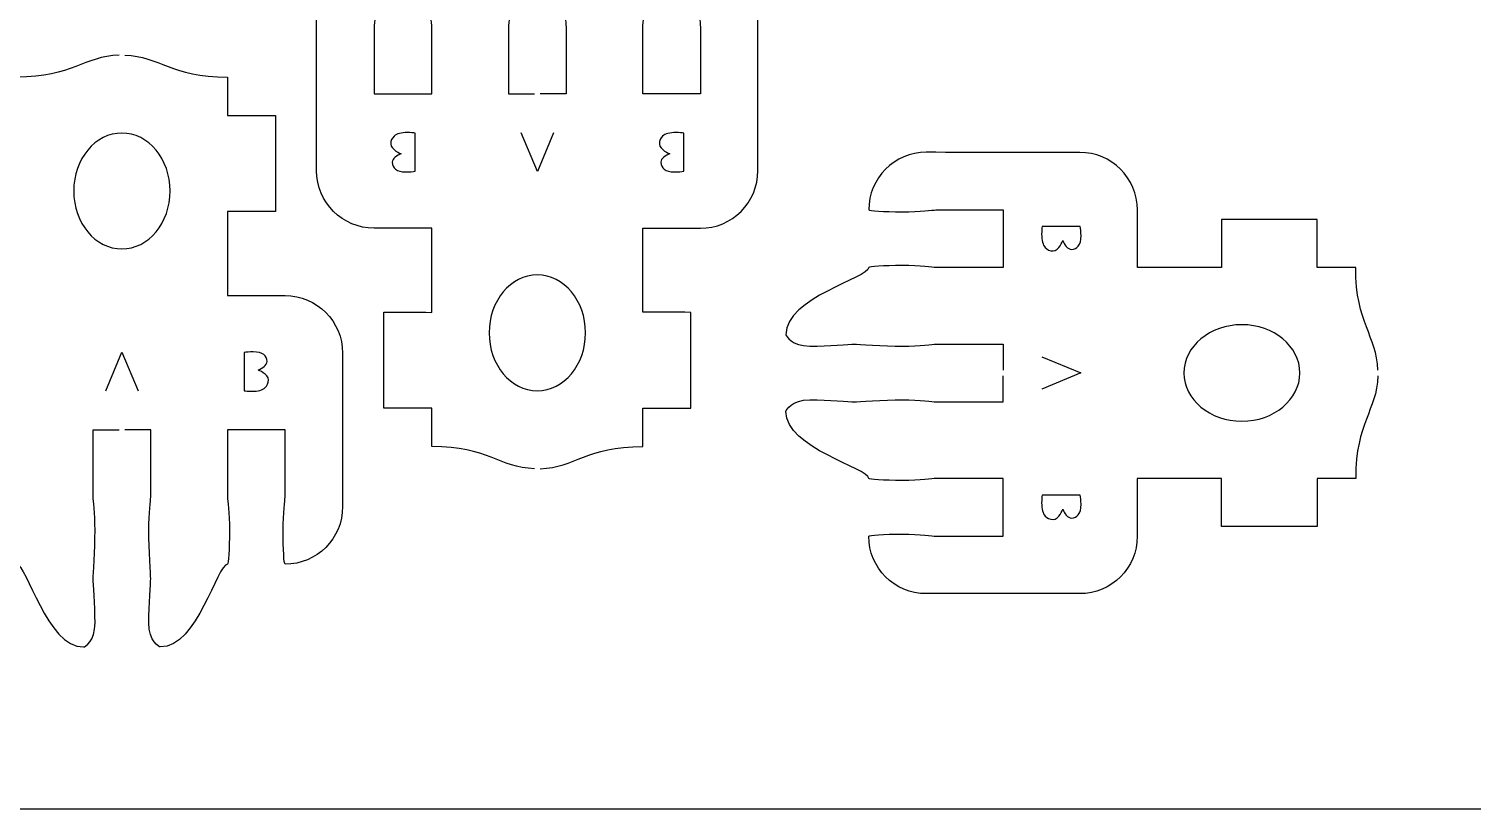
# Model space of a CAD drawing. Extents: x 0 to 300, y 0 to 300.
# Drawn here: x 75.8 to 151, y 0.1 to 40.8 of the extents above; entities that cross this region are included whole.
import ezdxf

# ---------------------------------------------------------------- set-up
doc = ezdxf.new("R2010")
doc.units = 0
doc.header["$MEASUREMENT"] = 0
doc.layers.add('DEFAULT', color=7, linetype='CONTINUOUS')

msp = doc.modelspace()

# ---------------------------------------------------------------- linework, layer by layer
at = {"layer": 'DEFAULT', "color": 250}
for points in [[(103.155, 35.347), (102.318, 33.326), (101.465, 35.347)], [(79.815, 21.898), (80.653, 23.919), (81.506, 21.898)], [(128.614, 23.679), (130.635, 22.841), (128.614, 21.988)]]:
    msp.add_lwpolyline(points, dxfattribs=at)
at = {"layer": 'DEFAULT', "color": 1}
msp.add_lwpolyline([(294.852, 0.101), (5.151, 0.101)], dxfattribs=at)
for points, knots in [([(102.158, 17.844), (100.31, 17.901), (99.77, 18.995), (96.81, 18.995), (96.81, 19.661), (96.81, 20.328), (96.81, 20.995), (95.977, 20.995), (95.145, 20.995), (94.312, 20.995), (94.312, 22.662), (94.312, 24.33), (94.312, 25.997), (95.145, 25.996), (95.977, 25.995), (96.81, 25.994), (96.81, 27.455), (96.81, 28.917), (96.81, 30.379), (95.809, 30.379), (94.809, 30.379), (93.808, 30.379), (92.15, 30.379), (90.809, 31.719), (90.809, 33.377), (90.809, 36.044), (90.809, 38.711), (90.809, 41.378), (90.809, 43.036), (92.15, 44.377), (93.808, 44.377), (93.864, 44.377), (93.91, 43.594), (93.91, 42.627), (93.91, 41.661), (93.808, 41.054), (93.808, 40.877), (93.808, 39.711), (93.808, 38.544), (93.808, 37.378), (94.809, 37.378), (95.809, 37.378), (96.81, 37.378), (96.81, 38.544), (96.81, 39.711), (96.81, 40.877), (96.81, 41.054), (96.708, 41.661), (96.708, 42.627), (96.708, 43.594), (96.754, 44.377), (96.81, 44.377), (97.35, 44.377), (98.373, 48.691), (100.31, 48.691), (100.366, 48.691), (100.909, 48.406), (100.909, 47.439), (100.909, 46.472), (100.81, 45.379), (100.81, 45.128), (100.81, 44.984), (100.909, 43.594), (100.909, 42.627), (100.909, 41.661), (100.81, 41.05), (100.81, 40.877), (100.81, 39.711), (100.81, 38.544), (100.81, 37.378), (101.26, 37.378), (101.709, 37.378), (102.158, 37.378)], [0, 0, 0, 0, 1, 1, 1, 6.67, 6.67, 6.67, 13.75, 13.75, 13.75, 27.93, 27.93, 27.93, 35.010007, 35.010007, 35.010007, 47.440007, 47.440007, 47.440007, 55.950007, 55.950007, 55.950007, 56.950007, 56.950007, 56.950007, 79.630007, 79.630007, 79.630007, 80.630007, 80.630007, 80.630007, 81.630007, 81.630007, 81.630007, 82.630007, 82.630007, 82.630007, 92.550007, 92.550007, 92.550007, 101.060007, 101.060007, 101.060007, 110.980007, 110.980007, 110.980007, 111.980007, 111.980007, 111.980007, 112.980007, 112.980007, 112.980007, 113.980007, 113.980007, 113.980007, 114.980007, 114.980007, 114.980007, 115.980007, 115.980007, 115.980007, 116.980007, 116.980007, 116.980007, 117.980007, 117.980007, 117.980007, 127.900007, 127.900007, 127.900007, 131.720007, 131.720007, 131.720007, 131.720007]), ([(102.458, 17.844), (104.31, 17.901), (104.846, 18.995), (107.81, 18.995), (107.81, 19.661), (107.81, 20.328), (107.81, 20.995), (108.643, 20.995), (109.477, 20.995), (110.311, 20.995), (110.311, 22.661), (110.311, 24.327), (110.311, 25.994), (109.476, 25.995), (108.641, 25.996), (107.806, 25.997), (107.807, 27.457), (107.808, 28.916), (107.81, 30.375), (108.809, 30.375), (109.809, 30.375), (110.808, 30.375), (112.466, 30.375), (113.807, 31.719), (113.807, 33.377), (113.808, 36.044), (113.809, 38.711), (113.81, 41.378), (113.81, 43.036), (112.466, 44.377), (110.808, 44.377), (110.755, 44.377), (110.709, 43.594), (110.709, 42.627), (110.709, 41.661), (110.808, 41.054), (110.808, 40.877), (110.808, 39.711), (110.808, 38.544), (110.808, 37.378), (109.809, 37.378), (108.809, 37.378), (107.81, 37.378), (107.81, 38.544), (107.81, 39.711), (107.81, 40.877), (107.81, 41.054), (107.908, 41.661), (107.908, 42.627), (107.908, 43.594), (107.866, 44.377), (107.81, 44.377), (107.266, 44.377), (106.243, 48.691), (104.306, 48.691), (104.25, 48.691), (103.71, 48.406), (103.71, 47.439), (103.71, 46.472), (103.809, 45.379), (103.809, 45.128), (103.809, 44.984), (103.71, 43.594), (103.71, 42.627), (103.71, 41.661), (103.809, 41.05), (103.809, 40.877), (103.809, 39.711), (103.809, 38.544), (103.809, 37.378), (103.359, 37.378), (102.908, 37.378), (102.458, 37.378)], [0, 0, 0, 0, 1, 1, 1, 6.67, 6.67, 6.67, 13.76, 13.76, 13.76, 27.93, 27.93, 27.93, 35.030007, 35.030007, 35.030007, 47.440011, 47.440011, 47.440011, 55.940011, 55.940011, 55.940011, 56.940011, 56.940011, 56.940011, 79.620013, 79.620013, 79.620013, 80.620013, 80.620013, 80.620013, 81.620013, 81.620013, 81.620013, 82.620013, 82.620013, 82.620013, 92.540013, 92.540013, 92.540013, 101.040013, 101.040013, 101.040013, 110.960013, 110.960013, 110.960013, 111.960013, 111.960013, 111.960013, 112.960013, 112.960013, 112.960013, 113.960013, 113.960013, 113.960013, 114.960013, 114.960013, 114.960013, 115.960013, 115.960013, 115.960013, 116.960013, 116.960013, 116.960013, 117.960013, 117.960013, 117.960013, 127.880013, 127.880013, 127.880013, 131.710013, 131.710013, 131.710013, 131.710013]), ([(80.512, 39.399), (78.66, 39.343), (78.124, 38.249), (75.161, 38.249), (75.161, 37.583), (75.161, 36.916), (75.161, 36.249), (74.327, 36.249), (73.493, 36.249), (72.66, 36.249), (72.66, 34.583), (72.66, 32.916), (72.66, 31.25), (73.495, 31.249), (74.329, 31.248), (75.164, 31.247), (75.163, 29.787), (75.162, 28.328), (75.161, 26.869), (74.161, 26.869), (73.162, 26.869), (72.162, 26.869), (70.504, 26.869), (69.164, 25.525), (69.164, 23.867), (69.162, 21.2), (69.161, 18.533), (69.16, 15.866), (69.16, 14.207), (70.504, 12.867), (72.162, 12.867), (72.215, 12.867), (72.261, 13.65), (72.261, 14.617), (72.261, 15.583), (72.162, 16.19), (72.162, 16.366), (72.162, 17.533), (72.162, 18.7), (72.162, 19.866), (73.162, 19.866), (74.161, 19.866), (75.161, 19.866), (75.161, 18.7), (75.161, 17.533), (75.161, 16.366), (75.161, 16.19), (75.062, 15.583), (75.062, 14.617), (75.062, 13.65), (75.104, 12.867), (75.161, 12.867), (75.704, 12.867), (76.727, 8.552), (78.664, 8.552), (78.72, 8.552), (79.26, 8.838), (79.26, 9.805), (79.26, 10.771), (79.161, 11.869), (79.161, 12.119), (79.161, 12.26), (79.26, 13.65), (79.26, 14.617), (79.26, 15.583), (79.161, 16.194), (79.161, 16.366), (79.161, 17.533), (79.161, 18.7), (79.161, 19.866), (79.612, 19.866), (80.062, 19.866), (80.512, 19.866)], [0, 0, 0, 0, 1, 1, 1, 6.67, 6.67, 6.67, 13.76, 13.76, 13.76, 27.93, 27.93, 27.93, 35.030007, 35.030007, 35.030007, 47.440011, 47.440011, 47.440011, 55.940011, 55.940011, 55.940011, 56.940011, 56.940011, 56.940011, 79.620013, 79.620013, 79.620013, 80.620013, 80.620013, 80.620013, 81.620013, 81.620013, 81.620013, 82.620013, 82.620013, 82.620013, 92.540013, 92.540013, 92.540013, 101.040013, 101.040013, 101.040013, 110.960013, 110.960013, 110.960013, 111.960013, 111.960013, 111.960013, 112.960013, 112.960013, 112.960013, 113.960013, 113.960013, 113.960013, 114.960013, 114.960013, 114.960013, 115.960013, 115.960013, 115.960013, 116.960013, 116.960013, 116.960013, 117.960013, 117.960013, 117.960013, 127.880013, 127.880013, 127.880013, 131.710013, 131.710013, 131.710013, 131.710013]), ([(80.812, 39.399), (82.661, 39.343), (83.201, 38.249), (86.16, 38.249), (86.16, 37.583), (86.16, 36.916), (86.16, 36.249), (86.993, 36.249), (87.826, 36.249), (88.658, 36.249), (88.658, 34.582), (88.658, 32.914), (88.658, 31.247), (87.826, 31.248), (86.993, 31.249), (86.16, 31.25), (86.16, 29.789), (86.16, 28.327), (86.16, 26.865), (87.161, 26.865), (88.162, 26.865), (89.163, 26.865), (90.821, 26.865), (92.161, 25.525), (92.161, 23.867), (92.161, 21.2), (92.161, 18.533), (92.161, 15.866), (92.161, 14.207), (90.821, 12.867), (89.163, 12.867), (89.106, 12.867), (89.06, 13.65), (89.06, 14.617), (89.06, 15.583), (89.163, 16.19), (89.163, 16.366), (89.163, 17.533), (89.163, 18.7), (89.163, 19.866), (88.162, 19.866), (87.161, 19.866), (86.16, 19.866), (86.16, 18.7), (86.16, 17.533), (86.16, 16.366), (86.16, 16.19), (86.263, 15.583), (86.263, 14.617), (86.263, 13.65), (86.217, 12.867), (86.16, 12.867), (85.621, 12.867), (84.598, 8.552), (82.661, 8.552), (82.604, 8.552), (82.061, 8.838), (82.061, 9.805), (82.061, 10.771), (82.16, 11.869), (82.16, 12.119), (82.16, 12.26), (82.061, 13.65), (82.061, 14.617), (82.061, 15.583), (82.16, 16.194), (82.16, 16.366), (82.16, 17.533), (82.16, 18.7), (82.16, 19.866), (81.711, 19.866), (81.261, 19.866), (80.812, 19.866)], [0, 0, 0, 0, 1, 1, 1, 6.67, 6.67, 6.67, 13.75, 13.75, 13.75, 27.93, 27.93, 27.93, 35.010007, 35.010007, 35.010007, 47.440007, 47.440007, 47.440007, 55.950007, 55.950007, 55.950007, 56.950007, 56.950007, 56.950007, 79.630007, 79.630007, 79.630007, 80.630007, 80.630007, 80.630007, 81.630007, 81.630007, 81.630007, 82.630007, 82.630007, 82.630007, 92.550007, 92.550007, 92.550007, 101.060007, 101.060007, 101.060007, 110.980007, 110.980007, 110.980007, 111.980007, 111.980007, 111.980007, 112.980007, 112.980007, 112.980007, 113.980007, 113.980007, 113.980007, 114.980007, 114.980007, 114.980007, 115.980007, 115.980007, 115.980007, 116.980007, 116.980007, 116.980007, 117.980007, 117.980007, 117.980007, 127.900007, 127.900007, 127.900007, 131.720007, 131.720007, 131.720007, 131.720007]), ([(80.661, 35.339), (82.047, 35.339), (83.173, 33.988), (83.173, 32.319), (83.173, 30.65), (82.047, 29.299), (80.661, 29.299), (79.271, 29.299), (78.146, 30.65), (78.146, 32.319), (78.146, 33.988), (79.271, 35.339), (80.661, 35.339)], [1, 1, 1, 1, 2, 2, 2, 3, 3, 3, 4, 4, 4, 5, 5, 5, 5]), ([(146.117, 22.981), (146.06, 24.833), (144.967, 25.37), (144.967, 28.333), (144.3, 28.333), (143.633, 28.333), (142.966, 28.333), (142.966, 29.167), (142.966, 30), (142.966, 30.834), (141.3, 30.834), (139.634, 30.834), (137.967, 30.834), (137.966, 29.999), (137.965, 29.164), (137.964, 28.329), (136.505, 28.331), (135.045, 28.332), (133.586, 28.333), (133.586, 29.332), (133.586, 30.332), (133.586, 31.331), (133.586, 32.99), (132.242, 34.33), (130.584, 34.33), (127.917, 34.331), (125.25, 34.332), (122.583, 34.334), (120.925, 34.334), (119.584, 32.99), (119.584, 31.331), (119.584, 31.279), (120.367, 31.233), (121.334, 31.233), (122.301, 31.233), (122.907, 31.331), (123.084, 31.331), (124.25, 31.331), (125.417, 31.331), (126.583, 31.331), (126.583, 30.332), (126.583, 29.332), (126.583, 28.333), (125.417, 28.333), (124.25, 28.333), (123.084, 28.333), (122.907, 28.333), (122.301, 28.432), (121.334, 28.432), (120.367, 28.432), (119.584, 28.389), (119.584, 28.333), (119.584, 27.79), (115.27, 26.767), (115.27, 24.83), (115.27, 24.773), (115.555, 24.234), (116.522, 24.234), (117.489, 24.234), (118.582, 24.332), (118.833, 24.332), (118.977, 24.332), (120.367, 24.234), (121.334, 24.234), (122.301, 24.234), (122.911, 24.332), (123.084, 24.332), (124.25, 24.332), (125.417, 24.332), (126.583, 24.332), (126.583, 23.882), (126.583, 23.432), (126.583, 22.981)], [0, 0, 0, 0, 1, 1, 1, 6.67, 6.67, 6.67, 13.76, 13.76, 13.76, 27.93, 27.93, 27.93, 35.030007, 35.030007, 35.030007, 47.440011, 47.440011, 47.440011, 55.940011, 55.940011, 55.940011, 56.940011, 56.940011, 56.940011, 79.620013, 79.620013, 79.620013, 80.620013, 80.620013, 80.620013, 81.620013, 81.620013, 81.620013, 82.620013, 82.620013, 82.620013, 92.540013, 92.540013, 92.540013, 101.040013, 101.040013, 101.040013, 110.960013, 110.960013, 110.960013, 111.960013, 111.960013, 111.960013, 112.960013, 112.960013, 112.960013, 113.960013, 113.960013, 113.960013, 114.960013, 114.960013, 114.960013, 115.960013, 115.960013, 115.960013, 116.960013, 116.960013, 116.960013, 117.960013, 117.960013, 117.960013, 127.880013, 127.880013, 127.880013, 131.710013, 131.710013, 131.710013, 131.710013]), ([(102.309, 21.906), (100.923, 21.906), (99.798, 23.257), (99.798, 24.926), (99.798, 26.594), (100.923, 27.946), (102.309, 27.946), (103.699, 27.946), (104.825, 26.594), (104.825, 24.926), (104.825, 23.257), (103.699, 21.906), (102.309, 21.906)], [1, 1, 1, 1, 2, 2, 2, 3, 3, 3, 4, 4, 4, 5, 5, 5, 5]), ([(142.055, 22.832), (142.055, 21.446), (140.704, 20.321), (139.035, 20.321), (137.367, 20.321), (136.016, 21.446), (136.016, 22.832), (136.016, 24.223), (137.367, 25.348), (139.035, 25.348), (140.704, 25.348), (142.055, 24.223), (142.055, 22.832)], [1, 1, 1, 1, 2, 2, 2, 3, 3, 3, 4, 4, 4, 5, 5, 5, 5]), ([(146.117, 22.681), (146.06, 20.833), (144.967, 20.293), (144.967, 17.333), (144.3, 17.333), (143.633, 17.333), (142.966, 17.333), (142.966, 16.501), (142.966, 15.668), (142.966, 14.836), (141.299, 14.836), (139.631, 14.836), (137.964, 14.836), (137.965, 15.668), (137.966, 16.501), (137.967, 17.333), (136.506, 17.333), (135.044, 17.333), (133.582, 17.333), (133.582, 16.333), (133.582, 15.332), (133.582, 14.331), (133.582, 12.673), (132.242, 11.333), (130.584, 11.333), (127.917, 11.333), (125.25, 11.333), (122.583, 11.333), (120.925, 11.333), (119.584, 12.673), (119.584, 14.331), (119.584, 14.388), (120.367, 14.433), (121.334, 14.433), (122.301, 14.433), (122.907, 14.331), (123.084, 14.331), (124.25, 14.331), (125.417, 14.331), (126.583, 14.331), (126.583, 15.332), (126.583, 16.333), (126.583, 17.333), (125.417, 17.333), (124.25, 17.333), (123.084, 17.333), (122.907, 17.333), (122.301, 17.231), (121.334, 17.231), (120.367, 17.231), (119.584, 17.277), (119.584, 17.333), (119.584, 17.873), (115.27, 18.896), (115.27, 20.833), (115.27, 20.889), (115.555, 21.433), (116.522, 21.433), (117.489, 21.433), (118.582, 21.334), (118.833, 21.334), (118.977, 21.334), (120.367, 21.433), (121.334, 21.433), (122.301, 21.433), (122.911, 21.334), (123.084, 21.334), (124.25, 21.334), (125.417, 21.334), (126.583, 21.334), (126.583, 21.783), (126.583, 22.232), (126.583, 22.681)], [0, 0, 0, 0, 1, 1, 1, 6.67, 6.67, 6.67, 13.75, 13.75, 13.75, 27.93, 27.93, 27.93, 35.010007, 35.010007, 35.010007, 47.440007, 47.440007, 47.440007, 55.950007, 55.950007, 55.950007, 56.950007, 56.950007, 56.950007, 79.630007, 79.630007, 79.630007, 80.630007, 80.630007, 80.630007, 81.630007, 81.630007, 81.630007, 82.630007, 82.630007, 82.630007, 92.550007, 92.550007, 92.550007, 101.060007, 101.060007, 101.060007, 110.980007, 110.980007, 110.980007, 111.980007, 111.980007, 111.980007, 112.980007, 112.980007, 112.980007, 113.980007, 113.980007, 113.980007, 114.980007, 114.980007, 114.980007, 115.980007, 115.980007, 115.980007, 116.980007, 116.980007, 116.980007, 117.980007, 117.980007, 117.980007, 127.900007, 127.900007, 127.900007, 131.720007, 131.720007, 131.720007, 131.720007])]:
    msp.add_open_spline(points, degree=3, knots=knots, dxfattribs=at)
at = {"layer": 'DEFAULT', "color": 250}
for points in [[(95.945, 33.352), (95.831, 33.328), (95.651, 33.31), (95.468, 33.31), (95.207, 33.31), (95.039, 33.355), (94.913, 33.457), (94.808, 33.535), (94.746, 33.655), (94.746, 33.814), (94.746, 34.009), (95.002, 34.18), (95.215, 34.258), (95.215, 34.258), (94.67, 34.47), (94.67, 34.77), (94.67, 34.944), (94.739, 35.076), (94.841, 35.175), (94.982, 35.304), (95.21, 35.364), (95.54, 35.364), (95.72, 35.364), (95.857, 35.352), (95.945, 35.34), (95.945, 34.677), (95.945, 34.015), (95.945, 33.352)], [(109.946, 33.352), (109.832, 33.328), (109.652, 33.31), (109.47, 33.31), (109.208, 33.31), (109.041, 33.355), (108.915, 33.457), (108.81, 33.535), (108.747, 33.655), (108.747, 33.814), (108.747, 34.009), (109.004, 34.18), (109.217, 34.258), (109.217, 34.258), (108.672, 34.47), (108.672, 34.77), (108.672, 34.944), (108.741, 35.076), (108.843, 35.175), (108.984, 35.304), (109.212, 35.364), (109.541, 35.364), (109.721, 35.364), (109.859, 35.352), (109.946, 35.34), (109.946, 34.677), (109.946, 34.015), (109.946, 33.352)], [(130.609, 30.469), (130.633, 30.356), (130.651, 30.176), (130.651, 29.993), (130.651, 29.732), (130.606, 29.564), (130.504, 29.438), (130.426, 29.333), (130.306, 29.27), (130.147, 29.27), (129.952, 29.27), (129.781, 29.527), (129.703, 29.74), (129.703, 29.74), (129.491, 29.195), (129.191, 29.195), (129.017, 29.195), (128.885, 29.264), (128.786, 29.366), (128.657, 29.507), (128.597, 29.735), (128.597, 30.065), (128.597, 30.245), (128.609, 30.382), (128.621, 30.469), (129.284, 30.469), (129.946, 30.469), (130.609, 30.469)], [(87.026, 23.893), (87.14, 23.917), (87.32, 23.935), (87.502, 23.935), (87.763, 23.935), (87.931, 23.89), (88.057, 23.788), (88.162, 23.71), (88.225, 23.59), (88.225, 23.431), (88.225, 23.236), (87.968, 23.065), (87.755, 22.987), (87.755, 22.987), (88.3, 22.775), (88.3, 22.475), (88.3, 22.301), (88.231, 22.169), (88.129, 22.07), (87.988, 21.941), (87.76, 21.881), (87.43, 21.881), (87.25, 21.881), (87.113, 21.893), (87.026, 21.905), (87.026, 22.568), (87.026, 23.23), (87.026, 23.893)], [(130.609, 16.468), (130.633, 16.354), (130.651, 16.174), (130.651, 15.991), (130.651, 15.73), (130.606, 15.562), (130.504, 15.436), (130.426, 15.332), (130.306, 15.269), (130.147, 15.269), (129.952, 15.269), (129.781, 15.525), (129.703, 15.738), (129.703, 15.738), (129.491, 15.194), (129.191, 15.194), (129.017, 15.194), (128.885, 15.263), (128.786, 15.365), (128.657, 15.506), (128.597, 15.733), (128.597, 16.063), (128.597, 16.243), (128.609, 16.381), (128.621, 16.468), (129.284, 16.468), (129.946, 16.468), (130.609, 16.468)]]:
    msp.add_open_spline(points, degree=3, knots=[5.635, 5.635, 5.635, 5.635, 6.635, 6.635, 6.635, 7.635, 7.635, 7.635, 8.635, 8.635, 8.635, 9.635, 9.635, 9.635, 10.635, 10.635, 10.635, 11.635, 11.635, 11.635, 12.635, 12.635, 12.635, 13.635, 13.635, 13.635, 19.27, 19.27, 19.27, 19.27], dxfattribs=at)

doc.saveas('drawing.dxf')
